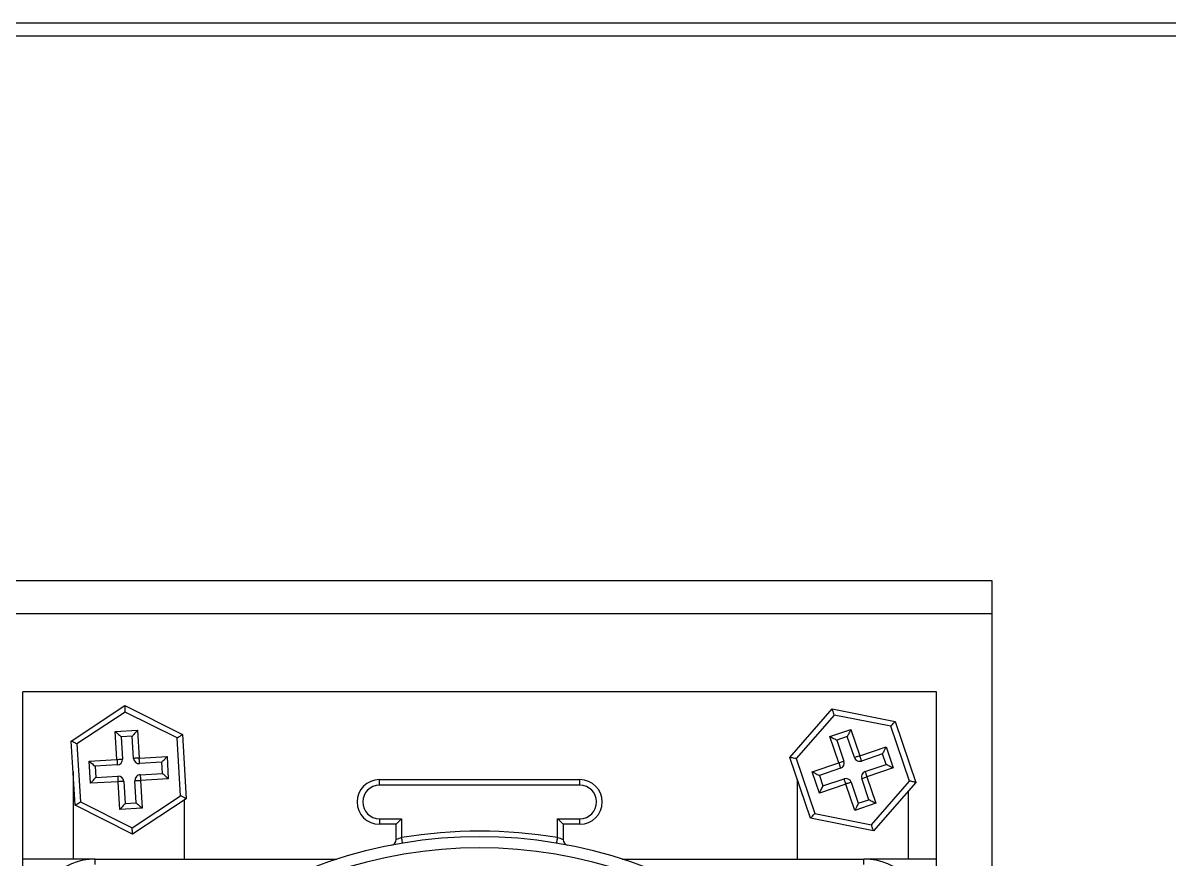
# Model space of a CAD drawing. Header units: millimetres. Extents: x 4754612 to 5801174, y 2368242 to 2777223.
# Drawn here: x 5038218.8 to 5038292.3, y 2436539.9 to 2436593.4 of the extents above; entities that cross this region are included whole.
import ezdxf

# ---------------------------------------------------------------- set-up
doc = ezdxf.new("R2010")
doc.units = ezdxf.units.MM
doc.header["$LTSCALE"] = 1000
doc.layers.add('(주)하나기공-LEADER', color=7, linetype='Continuous')

msp = doc.modelspace()

# ---------------------------------------------------------------- linework, layer by layer
at = {"layer": '(주)하나기공-LEADER', "color": 8, "linetype": 'ByBlock', "lineweight": -2}
for p, q in [((5038280.925, 2436555.583), (5038088.068, 2436555.583)), ((5038218.797, 2436539.868), (5038218.797, 2436550.583)), ((5038277.368, 2436550.583), (5038218.797, 2436550.583)), ((5038277.368, 2436539.868), (5038277.368, 2436550.583)), ((5038221.895, 2436547.429), (5038225.337, 2436549.699)), ((5038225.362, 2436549.288), (5038222.264, 2436547.244)), ((5038225.337, 2436549.699), (5038229.025, 2436547.853)), ((5038228.681, 2436547.626), (5038225.362, 2436549.288)), ((5038267.965, 2436546.383), (5038270.681, 2436549.486)), ((5038270.814, 2436549.096), (5038268.37, 2436546.303)), ((5038270.681, 2436549.486), (5038274.726, 2436548.686)), ((5038274.455, 2436548.376), (5038270.814, 2436549.096)), ((5038275.652, 2436544.863), (5038274.455, 2436548.376)), ((5038274.726, 2436548.686), (5038276.056, 2436544.783)), ((5038224.721, 2436548.036), (5038226.147, 2436548.121)), ((5038224.827, 2436546.253), (5038224.721, 2436548.036)), ((5038225.812, 2436547.743), (5038225.099, 2436547.701)), ((5038225.099, 2436547.701), (5038225.183, 2436546.275)), ((5038225.896, 2436546.317), (5038225.812, 2436547.743)), ((5038226.147, 2436548.121), (5038226.253, 2436546.338)), ((5038228.901, 2436543.921), (5038228.681, 2436547.626)), ((5038229.025, 2436547.853), (5038229.27, 2436543.736)), ((5038270.528, 2436547.719), (5038271.881, 2436548.179)), ((5038271.104, 2436546.028), (5038270.528, 2436547.719)), ((5038271.658, 2436547.726), (5038270.982, 2436547.496)), ((5038272.119, 2436546.374), (5038271.658, 2436547.726)), ((5038271.881, 2436548.179), (5038272.457, 2436546.489)), ((5038222.14, 2436543.312), (5038221.895, 2436547.429)), ((5038222.264, 2436547.244), (5038222.484, 2436543.539)), ((5038270.982, 2436547.496), (5038271.442, 2436546.144)), ((5038272.457, 2436546.489), (5038274.147, 2436547.065)), ((5038274.147, 2436547.065), (5038274.608, 2436545.713)), ((5038223.044, 2436546.147), (5038224.827, 2436546.253)), ((5038223.129, 2436544.721), (5038223.044, 2436546.147)), ((5038226.253, 2436546.338), (5038228.035, 2436546.444)), ((5038228.035, 2436546.444), (5038228.12, 2436545.018)), ((5038269.295, 2436542.479), (5038267.965, 2436546.383)), ((5038268.37, 2436546.303), (5038269.567, 2436542.789)), ((5038273.924, 2436546.612), (5038272.572, 2436546.151)), ((5038274.154, 2436545.936), (5038273.924, 2436546.612)), ((5038222.011, 2436545.477), (5038222.011, 2436539.868)), ((5038224.848, 2436545.897), (5038223.422, 2436545.812)), ((5038223.422, 2436545.812), (5038223.464, 2436545.099)), ((5038227.7, 2436546.066), (5038226.274, 2436545.982)), ((5038227.743, 2436545.353), (5038227.7, 2436546.066)), ((5038269.414, 2436545.452), (5038271.104, 2436546.028)), ((5038269.875, 2436544.1), (5038269.414, 2436545.452)), ((5038271.22, 2436545.69), (5038269.867, 2436545.23)), ((5038272.802, 2436545.475), (5038274.154, 2436545.936)), ((5038274.608, 2436545.713), (5038272.917, 2436545.137)), ((5038224.912, 2436544.827), (5038223.129, 2436544.721)), ((5038223.464, 2436545.099), (5038224.89, 2436545.184)), ((5038225.018, 2436543.045), (5038224.912, 2436544.827)), ((5038225.268, 2436544.848), (5038225.353, 2436543.422)), ((5038226.066, 2436543.465), (5038225.981, 2436544.891)), ((5038226.317, 2436545.269), (5038227.743, 2436545.353)), ((5038228.12, 2436545.018), (5038226.338, 2436544.912)), ((5038226.338, 2436544.912), (5038226.444, 2436543.13)), ((5038241.654, 2436544.599), (5038241.654, 2436544.956)), ((5038241.654, 2436544.956), (5038254.511, 2436544.956)), ((5038254.511, 2436544.599), (5038254.511, 2436544.956)), ((5038268.439, 2436544.991), (5038268.439, 2436539.868)), ((5038269.867, 2436545.23), (5038270.098, 2436544.553)), ((5038271.565, 2436544.676), (5038269.875, 2436544.1)), ((5038270.098, 2436544.553), (5038271.45, 2436545.014)), ((5038272.141, 2436542.986), (5038271.565, 2436544.676)), ((5038271.903, 2436544.791), (5038272.364, 2436543.439)), ((5038273.04, 2436543.67), (5038272.579, 2436545.022)), ((5038272.917, 2436545.137), (5038273.493, 2436543.447)), ((5038273.208, 2436542.07), (5038275.652, 2436544.863)), ((5038276.056, 2436544.783), (5038273.341, 2436541.679)), ((5038225.803, 2436541.878), (5038228.901, 2436543.921)), ((5038254.511, 2436544.599), (5038241.654, 2436544.599)), ((5038275.582, 2436539.868), (5038275.582, 2436544.241)), ((5038225.827, 2436541.466), (5038222.14, 2436543.312)), ((5038222.484, 2436543.539), (5038225.803, 2436541.878)), ((5038225.353, 2436543.422), (5038226.066, 2436543.465)), ((5038229.27, 2436543.736), (5038225.827, 2436541.466)), ((5038229.154, 2436539.868), (5038229.154, 2436543.66)), ((5038273.493, 2436543.447), (5038272.141, 2436542.986)), ((5038272.364, 2436543.439), (5038273.04, 2436543.67)), ((5038226.444, 2436543.13), (5038225.018, 2436543.045)), ((5038241.654, 2436542.456), (5038243.082, 2436542.456)), ((5038241.654, 2436542.456), (5038241.654, 2436542.099)), ((5038243.082, 2436542.456), (5038242.725, 2436542.099)), ((5038243.082, 2436542.456), (5038243.082, 2436541.24)), ((5038253.082, 2436541.24), (5038253.082, 2436542.456)), ((5038253.082, 2436542.456), (5038254.511, 2436542.456)), ((5038254.511, 2436542.099), (5038254.511, 2436542.456)), ((5038273.341, 2436541.679), (5038269.295, 2436542.479)), ((5038269.567, 2436542.789), (5038273.208, 2436542.07)), ((5038242.725, 2436542.099), (5038241.654, 2436542.099)), ((5038242.725, 2436541.111), (5038242.725, 2436542.099)), ((5038253.439, 2436542.099), (5038253.439, 2436541.111)), ((5038254.511, 2436542.099), (5038253.439, 2436542.099)), ((5038218.797, 2436517.804), (5038218.797, 2436539.868)), ((5038223.439, 2436539.868), (5038218.797, 2436539.868)), ((5038223.439, 2436539.511), (5038223.439, 2436539.868)), ((5038223.439, 2436539.868), (5038238.935, 2436539.868)), ((5038257.23, 2436539.868), (5038272.725, 2436539.868)), ((5038277.368, 2436539.868), (5038272.725, 2436539.868)), ((5038272.725, 2436539.511), (5038272.725, 2436539.868)), ((5038277.368, 2436517.804), (5038277.368, 2436539.868))]:
    msp.add_line(p, q, dxfattribs=at)
at = {"layer": '(주)하나기공-LEADER', "color": 4}
msp.add_lwpolyline([(5038364.925, 2436592.583), (5038065.782, 2436592.583), (5038065.782, 2436593.44), (5038065.782, 2436593.44), (5038364.925, 2436593.44)], dxfattribs=at)
at = {"layer": '(주)하나기공-LEADER', "color": 8, "linetype": 'ByBlock', "lineweight": -2}
msp.add_lwpolyline([(5038280.925, 2436452.726), (5038088.068, 2436452.726), (5038088.068, 2436555.583), (5038088.068, 2436557.726), (5038280.925, 2436557.726), (5038280.925, 2436555.583)], close=True, dxfattribs=at)
for points in [[(5038225.362, 2436549.288), (5038225.357, 2436549.368), (5038225.353, 2436549.445), (5038225.348, 2436549.516), (5038225.345, 2436549.579), (5038225.342, 2436549.63), (5038225.339, 2436549.668), (5038225.338, 2436549.691), (5038225.337, 2436549.699)], [(5038270.814, 2436549.096), (5038270.788, 2436549.172), (5038270.763, 2436549.245), (5038270.74, 2436549.313), (5038270.72, 2436549.372), (5038270.703, 2436549.42), (5038270.691, 2436549.457), (5038270.683, 2436549.479), (5038270.681, 2436549.486)], [(5038274.455, 2436548.376), (5038274.508, 2436548.437), (5038274.559, 2436548.495), (5038274.606, 2436548.548), (5038274.647, 2436548.595), (5038274.681, 2436548.634), (5038274.706, 2436548.663), (5038274.721, 2436548.68), (5038274.726, 2436548.686)], [(5038224.721, 2436548.036), (5038224.795, 2436547.97), (5038224.865, 2436547.908), (5038224.931, 2436547.85), (5038224.988, 2436547.799), (5038225.035, 2436547.757), (5038225.07, 2436547.726), (5038225.091, 2436547.707), (5038225.099, 2436547.701)], [(5038226.147, 2436548.121), (5038226.081, 2436548.047), (5038226.019, 2436547.976), (5038225.961, 2436547.911), (5038225.91, 2436547.854), (5038225.868, 2436547.807), (5038225.837, 2436547.772), (5038225.818, 2436547.75), (5038225.812, 2436547.743)], [(5038228.681, 2436547.626), (5038228.748, 2436547.67), (5038228.812, 2436547.713), (5038228.872, 2436547.752), (5038228.924, 2436547.787), (5038228.967, 2436547.815), (5038228.999, 2436547.836), (5038229.018, 2436547.849), (5038229.025, 2436547.853)], [(5038270.528, 2436547.719), (5038270.617, 2436547.675), (5038270.702, 2436547.633), (5038270.78, 2436547.595), (5038270.849, 2436547.561), (5038270.905, 2436547.533), (5038270.947, 2436547.513), (5038270.973, 2436547.5), (5038270.982, 2436547.496)], [(5038271.881, 2436548.179), (5038271.837, 2436548.091), (5038271.795, 2436548.006), (5038271.757, 2436547.928), (5038271.723, 2436547.859), (5038271.695, 2436547.803), (5038271.675, 2436547.761), (5038271.662, 2436547.735), (5038271.658, 2436547.726)], [(5038222.264, 2436547.244), (5038222.192, 2436547.28), (5038222.122, 2436547.315), (5038222.059, 2436547.347), (5038222.003, 2436547.375), (5038221.957, 2436547.398), (5038221.923, 2436547.415), (5038221.902, 2436547.425), (5038221.895, 2436547.429)], [(5038273.924, 2436546.612), (5038273.928, 2436546.621), (5038273.941, 2436546.646), (5038273.962, 2436546.688), (5038273.989, 2436546.745), (5038274.023, 2436546.813), (5038274.062, 2436546.892), (5038274.103, 2436546.977), (5038274.147, 2436547.065)], [(5038223.044, 2436546.147), (5038223.118, 2436546.082), (5038223.189, 2436546.019), (5038223.254, 2436545.961), (5038223.311, 2436545.91), (5038223.358, 2436545.868), (5038223.393, 2436545.837), (5038223.415, 2436545.818), (5038223.422, 2436545.812)], [(5038224.827, 2436546.253), (5038224.896, 2436546.257), (5038224.963, 2436546.261), (5038225.025, 2436546.265), (5038225.079, 2436546.268), (5038225.123, 2436546.271), (5038225.156, 2436546.273), (5038225.177, 2436546.274), (5038225.183, 2436546.275)], [(5038224.827, 2436546.253), (5038224.831, 2436546.184), (5038224.835, 2436546.117), (5038224.839, 2436546.055), (5038224.842, 2436546.001), (5038224.845, 2436545.957), (5038224.846, 2436545.924), (5038224.848, 2436545.904), (5038224.848, 2436545.897)], [(5038226.253, 2436546.338), (5038226.183, 2436546.334), (5038226.116, 2436546.33), (5038226.055, 2436546.326), (5038226.001, 2436546.323), (5038225.956, 2436546.32), (5038225.924, 2436546.319), (5038225.903, 2436546.317), (5038225.896, 2436546.317)], [(5038226.274, 2436545.982), (5038226.274, 2436545.988), (5038226.273, 2436546.009), (5038226.271, 2436546.042), (5038226.268, 2436546.086), (5038226.265, 2436546.14), (5038226.261, 2436546.202), (5038226.257, 2436546.269), (5038226.253, 2436546.338)], [(5038227.7, 2436546.066), (5038227.707, 2436546.074), (5038227.726, 2436546.095), (5038227.757, 2436546.13), (5038227.798, 2436546.177), (5038227.849, 2436546.234), (5038227.907, 2436546.3), (5038227.97, 2436546.37), (5038228.035, 2436546.444)], [(5038268.37, 2436546.303), (5038268.291, 2436546.318), (5038268.215, 2436546.333), (5038268.145, 2436546.347), (5038268.084, 2436546.359), (5038268.033, 2436546.369), (5038267.996, 2436546.376), (5038267.973, 2436546.381), (5038267.965, 2436546.383)], [(5038271.104, 2436546.028), (5038271.17, 2436546.051), (5038271.234, 2436546.073), (5038271.292, 2436546.092), (5038271.343, 2436546.11), (5038271.385, 2436546.124), (5038271.417, 2436546.135), (5038271.436, 2436546.141), (5038271.442, 2436546.144)], [(5038272.457, 2436546.489), (5038272.391, 2436546.467), (5038272.327, 2436546.445), (5038272.269, 2436546.425), (5038272.218, 2436546.408), (5038272.176, 2436546.393), (5038272.144, 2436546.383), (5038272.125, 2436546.376), (5038272.119, 2436546.374)], [(5038272.572, 2436546.151), (5038272.57, 2436546.158), (5038272.563, 2436546.177), (5038272.552, 2436546.208), (5038272.538, 2436546.25), (5038272.521, 2436546.301), (5038272.501, 2436546.36), (5038272.479, 2436546.423), (5038272.457, 2436546.489)], [(5038269.414, 2436545.452), (5038269.503, 2436545.409), (5038269.588, 2436545.367), (5038269.666, 2436545.329), (5038269.735, 2436545.295), (5038269.791, 2436545.267), (5038269.833, 2436545.247), (5038269.859, 2436545.234), (5038269.867, 2436545.23)], [(5038271.104, 2436546.028), (5038271.127, 2436545.962), (5038271.148, 2436545.899), (5038271.168, 2436545.841), (5038271.186, 2436545.789), (5038271.2, 2436545.747), (5038271.211, 2436545.716), (5038271.217, 2436545.697), (5038271.22, 2436545.69)], [(5038272.802, 2436545.475), (5038272.804, 2436545.469), (5038272.811, 2436545.449), (5038272.822, 2436545.418), (5038272.836, 2436545.376), (5038272.853, 2436545.325), (5038272.873, 2436545.266), (5038272.895, 2436545.203), (5038272.917, 2436545.137)], [(5038274.154, 2436545.936), (5038274.163, 2436545.932), (5038274.189, 2436545.919), (5038274.231, 2436545.898), (5038274.287, 2436545.871), (5038274.356, 2436545.837), (5038274.434, 2436545.798), (5038274.519, 2436545.756), (5038274.608, 2436545.713)], [(5038223.129, 2436544.721), (5038223.195, 2436544.795), (5038223.257, 2436544.866), (5038223.315, 2436544.931), (5038223.366, 2436544.988), (5038223.408, 2436545.035), (5038223.439, 2436545.07), (5038223.458, 2436545.092), (5038223.464, 2436545.099)], [(5038224.912, 2436544.827), (5038224.908, 2436544.897), (5038224.904, 2436544.964), (5038224.9, 2436545.025), (5038224.897, 2436545.079), (5038224.894, 2436545.124), (5038224.892, 2436545.157), (5038224.891, 2436545.177), (5038224.89, 2436545.184)], [(5038225.268, 2436544.848), (5038225.261, 2436544.848), (5038225.241, 2436544.847), (5038225.208, 2436544.845), (5038225.164, 2436544.842), (5038225.11, 2436544.839), (5038225.048, 2436544.835), (5038224.981, 2436544.831), (5038224.912, 2436544.827)], [(5038225.981, 2436544.891), (5038225.988, 2436544.891), (5038226.008, 2436544.892), (5038226.041, 2436544.894), (5038226.086, 2436544.897), (5038226.14, 2436544.9), (5038226.201, 2436544.904), (5038226.268, 2436544.908), (5038226.338, 2436544.912)], [(5038226.317, 2436545.269), (5038226.317, 2436545.262), (5038226.318, 2436545.241), (5038226.32, 2436545.209), (5038226.323, 2436545.164), (5038226.326, 2436545.11), (5038226.33, 2436545.049), (5038226.334, 2436544.982), (5038226.338, 2436544.912)], [(5038227.743, 2436545.353), (5038227.75, 2436545.347), (5038227.771, 2436545.328), (5038227.806, 2436545.297), (5038227.853, 2436545.255), (5038227.91, 2436545.204), (5038227.976, 2436545.146), (5038228.047, 2436545.084), (5038228.12, 2436545.018)], [(5038271.565, 2436544.676), (5038271.543, 2436544.742), (5038271.521, 2436544.806), (5038271.501, 2436544.864), (5038271.484, 2436544.915), (5038271.469, 2436544.957), (5038271.459, 2436544.989), (5038271.452, 2436545.008), (5038271.45, 2436545.014)], [(5038271.903, 2436544.791), (5038271.897, 2436544.789), (5038271.877, 2436544.783), (5038271.846, 2436544.772), (5038271.804, 2436544.758), (5038271.753, 2436544.74), (5038271.695, 2436544.72), (5038271.631, 2436544.699), (5038271.565, 2436544.676)], [(5038272.579, 2436545.022), (5038272.586, 2436545.024), (5038272.605, 2436545.031), (5038272.636, 2436545.041), (5038272.678, 2436545.056), (5038272.73, 2436545.073), (5038272.788, 2436545.093), (5038272.851, 2436545.114), (5038272.917, 2436545.137)], [(5038276.056, 2436544.783), (5038276.05, 2436544.784), (5038276.032, 2436544.788), (5038276.002, 2436544.794), (5038275.962, 2436544.802), (5038275.912, 2436544.811), (5038275.854, 2436544.823), (5038275.79, 2436544.835), (5038275.722, 2436544.849), (5038275.652, 2436544.863)], [(5038229.27, 2436543.736), (5038229.264, 2436543.739), (5038229.248, 2436543.748), (5038229.22, 2436543.761), (5038229.184, 2436543.78), (5038229.138, 2436543.802), (5038229.085, 2436543.829), (5038229.027, 2436543.858), (5038228.965, 2436543.889), (5038228.901, 2436543.921)], [(5038269.875, 2436544.1), (5038269.918, 2436544.189), (5038269.96, 2436544.274), (5038269.999, 2436544.352), (5038270.032, 2436544.421), (5038270.06, 2436544.477), (5038270.081, 2436544.519), (5038270.093, 2436544.545), (5038270.098, 2436544.553)], [(5038222.14, 2436543.312), (5038222.146, 2436543.317), (5038222.166, 2436543.33), (5038222.198, 2436543.351), (5038222.24, 2436543.379), (5038222.293, 2436543.413), (5038222.352, 2436543.452), (5038222.417, 2436543.495), (5038222.484, 2436543.539)], [(5038225.353, 2436543.422), (5038225.347, 2436543.415), (5038225.328, 2436543.394), (5038225.297, 2436543.359), (5038225.255, 2436543.312), (5038225.204, 2436543.255), (5038225.146, 2436543.189), (5038225.083, 2436543.118), (5038225.018, 2436543.045)], [(5038226.066, 2436543.465), (5038226.073, 2436543.458), (5038226.095, 2436543.439), (5038226.13, 2436543.408), (5038226.177, 2436543.367), (5038226.234, 2436543.316), (5038226.299, 2436543.258), (5038226.37, 2436543.195), (5038226.444, 2436543.13)], [(5038272.364, 2436543.439), (5038272.36, 2436543.43), (5038272.347, 2436543.405), (5038272.326, 2436543.363), (5038272.299, 2436543.306), (5038272.265, 2436543.238), (5038272.226, 2436543.159), (5038272.185, 2436543.074), (5038272.141, 2436542.986)], [(5038273.04, 2436543.67), (5038273.049, 2436543.665), (5038273.075, 2436543.653), (5038273.116, 2436543.632), (5038273.173, 2436543.604), (5038273.242, 2436543.571), (5038273.32, 2436543.532), (5038273.405, 2436543.49), (5038273.493, 2436543.447)], [(5038253.439, 2436542.099), (5038253.433, 2436542.106), (5038253.412, 2436542.126), (5038253.379, 2436542.159), (5038253.335, 2436542.203), (5038253.281, 2436542.257), (5038253.219, 2436542.319), (5038253.152, 2436542.386), (5038253.082, 2436542.456)], [(5038269.295, 2436542.479), (5038269.301, 2436542.485), (5038269.316, 2436542.503), (5038269.341, 2436542.531), (5038269.375, 2436542.57), (5038269.416, 2436542.617), (5038269.463, 2436542.671), (5038269.514, 2436542.729), (5038269.567, 2436542.789)], [(5038225.827, 2436541.466), (5038225.827, 2436541.474), (5038225.825, 2436541.497), (5038225.823, 2436541.535), (5038225.82, 2436541.587), (5038225.816, 2436541.649), (5038225.812, 2436541.72), (5038225.807, 2436541.797), (5038225.803, 2436541.878)], [(5038273.341, 2436541.679), (5038273.338, 2436541.687), (5038273.331, 2436541.709), (5038273.319, 2436541.745), (5038273.302, 2436541.793), (5038273.282, 2436541.853), (5038273.259, 2436541.92), (5038273.234, 2436541.993), (5038273.208, 2436542.07)], [(5038243.141, 2436540.887), (5038243.14, 2436540.894), (5038243.137, 2436540.914), (5038243.131, 2436540.947), (5038243.124, 2436540.99), (5038243.115, 2436541.044), (5038243.105, 2436541.105), (5038243.094, 2436541.171), (5038243.082, 2436541.24)], [(5038253.023, 2436540.887), (5038253.025, 2436540.894), (5038253.028, 2436540.914), (5038253.033, 2436540.947), (5038253.041, 2436540.99), (5038253.05, 2436541.044), (5038253.06, 2436541.105), (5038253.071, 2436541.171), (5038253.082, 2436541.24)]]:
    msp.add_lwpolyline(points, dxfattribs=at)
for centre, radius, start, end in [((5038224.827, 2436546.253), 0.357, 273.40405, 3.40405), ((5038226.253, 2436546.338), 0.357, 183.40405, 273.40405), ((5038271.104, 2436546.028), 0.357, 288.81649, 18.81649), ((5038272.457, 2436546.489), 0.357, 198.81649, 288.81649), ((5038272.917, 2436545.137), 0.357, 108.81649, 198.81649), ((5038224.912, 2436544.827), 0.357, 3.40405, 93.40405), ((5038226.338, 2436544.912), 0.357, 93.40405, 183.40405), ((5038241.654, 2436543.527), 1.429, 90, 270), ((5038254.511, 2436543.527), 1.429, 270, 90), ((5038271.565, 2436544.676), 0.357, 18.81649, 108.81649), ((5038241.654, 2436543.527), 1.071, 90, 270), ((5038254.511, 2436543.527), 1.071, 270, 90), ((5038248.082, 2436511.297), 30, 51.83714, 128.16286), ((5038242.368, 2436541.111), 0.357, 280.84982, 0), ((5038245.852, 2436532.954), 8.736, 108.48293, 110.97154), ((5038248.082, 2436511.297), 30.357, 80.51985, 99.48015), ((5038250.327, 2436532.992), 8.695, 69.02264, 71.52288), ((5038253.797, 2436541.111), 0.357, 180, 259.15018), ((5038248.082, 2436511.297), 29.286, 51.14106, 128.85894), ((5038223.439, 2436535.94), 3.929, 90, 180), ((5038272.725, 2436535.94), 3.929, 0, 90)]:
    msp.add_arc(centre, radius, start, end, dxfattribs=at)

doc.saveas('drawing.dxf')
